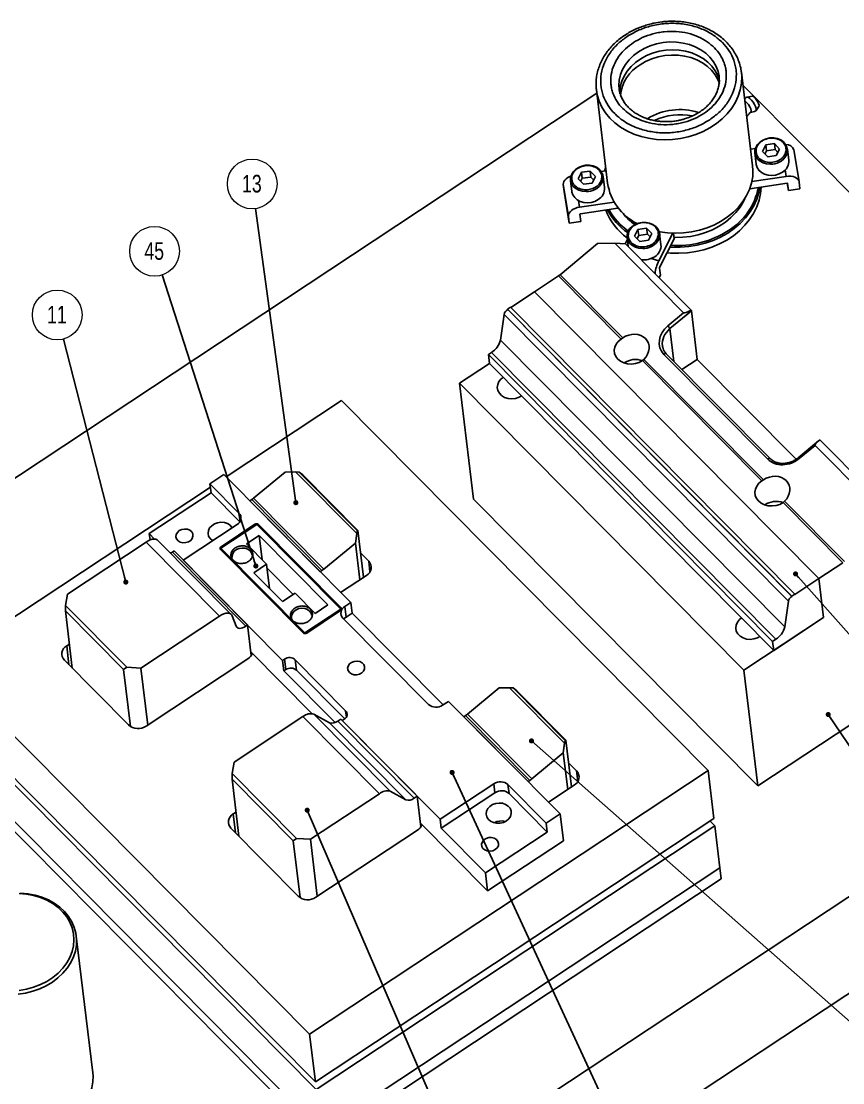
# Model space of a CAD drawing. Header units: millimetres. Extents: x 5 to 1539, y -495 to 895.
# Drawn here: x 1205.8 to 1368.9, y 148.5 to 359.2 of the extents above; entities that cross this region are included whole.
import ezdxf

# ---------------------------------------------------------------- set-up
doc = ezdxf.new("R2010")
doc.units = ezdxf.units.MM
doc.styles.add('SLDTEXTSTYLE13', font='TXT', dxfattribs={"width": 0.75})
doc.dimstyles.new('SLDDIMSTYLE1', dxfattribs={"dimtxt": 0.18, "dimasz": 1.016, "dimexe": 0, "dimexo": 0.0625, "dimgap": 0, "dimtad": 0, "dimtih": 1, "dimtoh": 1, "dimdec": 0, "dimrnd": 1e-09, "dimzin": 0, "dimdsep": 46, "dimtxsty": 'Standard', "dimblk1": 'DOT', "dimblk2": 'DOT', "dimsah": 1, "dimcen": 0.09, "dimadec": 0, "dimazin": 0, "dimtfac": 1.016, "dimtdec": 0, "dimtofl": 0, "dimtmove": 0, "dimatfit": 3, "dimldrblk": 'DOT', "dimfxl": 1, "dimfrac": 2, "dimtolj": 1, "dimtzin": 0, "dimarcsym": 0})

# ---------------------------------------------------------------- blocks, each defined once
blk = doc.blocks.new('_Dot')
at = {"color": 0, "linetype": 'ByBlock', "lineweight": -2}
blk.add_line((-0.5, 0), (-1, 0), dxfattribs=at)
at = {"color": 0, "linetype": 'ByBlock', "const_width": 0.5}
blk.add_lwpolyline([(-0.25, 0, 1), (0.25, 0, 1)], format="xyb", close=True, dxfattribs=at)
blk = doc.blocks.new('SW_NOTE_50')
at = {"color": 0, "linetype": 'Continuous', "lineweight": 0}
blk.add_circle((-0.67, 4.89), 4.94, dxfattribs=at)
at = {"color": 0, "linetype": 'Continuous', "lineweight": 0, "insert": (-0.74, 6.7), "char_height": 3.5, "attachment_point": 2, "style": 'SLDTEXTSTYLE13'}
blk.add_mtext('13', dxfattribs=at)
blk = doc.blocks.new('SW_NOTE_52')
at = {"color": 0, "linetype": 'Continuous', "lineweight": 0}
blk.add_circle((-1.23, 4.78), 4.94, dxfattribs=at)
at = {"color": 0, "linetype": 'Continuous', "lineweight": 0, "insert": (-1.3, 6.59), "char_height": 3.5, "attachment_point": 2, "style": 'SLDTEXTSTYLE13'}
blk.add_mtext('11', dxfattribs=at)
blk = doc.blocks.new('SW_NOTE_61')
at = {"color": 0, "linetype": 'Continuous', "lineweight": 0}
blk.add_circle((-1.51, 4.7), 4.94, dxfattribs=at)
at = {"color": 0, "linetype": 'Continuous', "lineweight": 0, "insert": (-1.58, 6.51), "char_height": 3.5, "attachment_point": 2, "style": 'SLDTEXTSTYLE13'}
blk.add_mtext('45', dxfattribs=at)

msp = doc.modelspace()

# ---------------------------------------------------------------- linework, layer by layer
at = {"color": 7, "linetype": 'Continuous', "lineweight": 25}
for p, q in [((1344.369, 348.185), (1344.354, 348.299)), ((1348.798, 349.02), (1348.781, 349.153)), ((1351.032, 330.489), (1348.798, 349.02)), ((1320.006, 345.549), (1322.24, 327.018)), ((1324.507, 345.791), (1324.52, 345.687)), ((1386.298, 308.958), (1349.104, 346.477)), ((1320.09, 344.856), (1162.339, 240.627)), ((1350.911, 344.313), (1349.926, 344.108)), ((1351.704, 341.418), (1352.278, 342.243)), ((1350.638, 333.753), (1351.553, 333.889)), ((1351.473, 333.007), (1351.741, 330.783)), ((1353.63, 334.605), (1352.969, 333.29)), ((1352.969, 333.29), (1354.02, 332.23)), ((1353.46, 332.795), (1353.773, 333.419)), ((1355.343, 334.859), (1353.63, 334.605)), ((1353.773, 333.419), (1353.63, 334.605)), ((1353.773, 333.419), (1355.486, 333.673)), ((1356.395, 333.799), (1355.343, 334.859)), ((1355.486, 333.673), (1355.343, 334.859)), ((1355.486, 333.673), (1356.047, 333.108)), ((1355.733, 332.484), (1356.395, 333.799)), ((1358.194, 331.561), (1357.926, 333.785)), ((1360.249, 327.321), (1359.217, 333.615)), ((1354.02, 332.23), (1355.733, 332.484)), ((1317.039, 329.173), (1316.377, 327.858)), ((1318.752, 329.427), (1317.039, 329.173)), ((1317.182, 327.987), (1317.039, 329.173)), ((1319.803, 328.367), (1318.752, 329.427)), ((1318.752, 329.427), (1318.895, 328.241)), ((1320.948, 329.346), (1321.942, 329.494)), ((1321.825, 329.476), (1321.911, 329.748)), ((1314.465, 320.488), (1313.433, 326.782)), ((1313.433, 326.782), (1313.601, 325.388)), ((1314.882, 327.575), (1315.15, 325.352)), ((1316.377, 327.858), (1317.429, 326.798)), ((1316.868, 327.363), (1317.182, 327.987)), ((1317.182, 327.987), (1318.895, 328.241)), ((1317.429, 326.798), (1319.142, 327.052)), ((1318.895, 328.241), (1319.456, 327.676)), ((1319.142, 327.052), (1319.803, 328.367)), ((1321.603, 326.13), (1321.335, 328.353)), ((1350.463, 325.922), (1357.87, 327.022)), ((1350.881, 327.342), (1357.709, 328.356)), ((1357.906, 327.023), (1358.147, 325.554)), ((1358.147, 325.554), (1357.976, 326.977)), ((1360.254, 327.285), (1360.422, 325.891)), ((1313.601, 325.388), (1314.633, 319.094)), ((1360.422, 325.891), (1358.147, 325.554)), ((1323.52, 323.281), (1316.667, 322.263)), ((1314.465, 320.488), (1314.633, 319.094)), ((1316.908, 319.432), (1316.736, 320.855)), ((1316.828, 320.929), (1324.245, 322.03)), ((1324.245, 322.03), (1324.219, 322.246)), ((1314.633, 319.094), (1316.908, 319.432)), ((1327.596, 318.769), (1327.789, 319.153)), ((1326.11, 316.249), (1326.325, 314.463)), ((1328.267, 317.847), (1327.605, 316.532)), ((1327.605, 316.532), (1328.657, 315.472)), ((1328.096, 316.037), (1328.41, 316.661)), ((1329.98, 318.101), (1328.267, 317.847)), ((1328.267, 317.847), (1328.41, 316.661)), ((1328.41, 316.661), (1330.123, 316.915)), ((1331.031, 317.041), (1329.98, 318.101)), ((1330.123, 316.915), (1329.98, 318.101)), ((1330.123, 316.915), (1330.683, 316.35)), ((1330.37, 315.726), (1331.031, 317.041)), ((1335.152, 317.092), (1332.407, 311.638)), ((1332.831, 314.803), (1332.563, 317.027)), ((1335.433, 315.997), (1335.302, 317.087)), ((1320.256, 315.039), (1312.797, 308.856)), ((1320.256, 315.039), (1323.649, 315.117)), ((1323.649, 315.117), (1337.334, 301.312)), ((1323.649, 315.117), (1325.814, 314.978)), ((1325.692, 314.986), (1326.152, 315.9)), ((1338.84, 301.839), (1325.814, 314.978)), ((1328.657, 315.472), (1330.37, 315.726)), ((1332.568, 310.304), (1335.433, 315.997)), ((1332.709, 308.746), (1332.537, 310.169)), ((1312.483, 308.623), (1307.734, 305.485)), ((1312.483, 308.623), (1324.908, 296.09)), ((1312.797, 308.856), (1325.235, 296.309)), ((1332.467, 308.267), (1332.709, 308.746)), ((1307.734, 305.485), (1303.016, 302.368)), ((1307.734, 305.485), (1364.178, 248.548)), ((1302.384, 302.014), (1302.977, 302.406)), ((1302.384, 302.014), (1302.391, 301.955)), ((1358.827, 245.077), (1302.384, 302.014)), ((1302.391, 301.955), (1358.834, 245.017)), ((1302.977, 302.406), (1359.421, 245.469)), ((1337.334, 301.312), (1334.186, 298.703)), ((1334.603, 298.158), (1338.877, 301.7)), ((1340.042, 292.031), (1338.877, 301.7)), ((1301.673, 300.973), (1300.974, 295.884)), ((1301.673, 300.973), (1358.117, 244.036)), ((1357.417, 238.947), (1300.974, 295.884)), ((1325.235, 296.309), (1324.908, 296.09)), ((1299.18, 293.431), (1298.555, 293.018)), ((1298.555, 293.018), (1354.998, 236.08)), ((1298.555, 293.018), (1298.769, 291.239)), ((1299.18, 293.431), (1355.623, 236.493)), ((1333.421, 293.049), (1354.056, 272.234)), ((1354.525, 272.347), (1333.89, 293.163)), ((1298.769, 291.239), (1292.833, 287.316)), ((1298.769, 291.239), (1355.213, 234.301)), ((1329.156, 291.804), (1329.456, 292.052)), ((1329.156, 291.804), (1352.834, 267.919)), ((1329.456, 292.052), (1353.162, 268.138)), ((1337.003, 290.023), (1340.042, 292.031)), ((1340.042, 292.031), (1359.672, 272.229)), ((1292.833, 287.316), (1349.276, 230.379)), ((1292.833, 287.316), (1295.603, 264.337)), ((1246.466, 268.759), (1269.383, 283.9)), ((1269.383, 283.9), (1342.213, 210.433)), ((1377.402, 262.939), (1364.376, 276.079)), ((1364.136, 275.886), (1360.078, 272.523)), ((1360.283, 272.377), (1363.431, 274.986)), ((1363.431, 274.986), (1377.116, 261.181)), ((1251.956, 264.502), (1258.211, 269.687)), ((1258.211, 269.687), (1260.289, 269.734)), ((1260.289, 269.734), (1272.425, 257.492)), ((1260.289, 269.734), (1260.986, 269.69)), ((1260.986, 269.69), (1272.517, 258.057)), ((1261.747, 269.132), (1260.986, 269.69)), ((1243.279, 267.349), (1246.049, 269.179)), ((1246.049, 269.179), (1271.236, 243.772)), ((1272.671, 258.112), (1261.747, 269.132)), ((1353.162, 268.138), (1352.834, 267.919)), ((1190.229, 231.602), (1243.356, 266.704)), ((1231.224, 257.464), (1243.493, 265.57)), ((1243.279, 267.349), (1249.044, 261.533)), ((1243.493, 265.57), (1243.279, 267.349)), ((1243.493, 265.57), (1249.216, 259.797)), ((1251.208, 263.975), (1251.564, 264.21)), ((1265.167, 249.894), (1251.208, 263.975)), ((1265.523, 250.129), (1251.564, 264.21)), ((1265.915, 250.421), (1251.956, 264.502)), ((1352.046, 207.4), (1295.603, 264.337)), ((1357.082, 263.634), (1357.382, 263.881)), ((1357.082, 263.634), (1368.927, 251.686)), ((1357.382, 263.881), (1369.24, 251.919)), ((1248.675, 259.262), (1237.989, 252.202)), ((1252.567, 259.301), (1245.443, 254.594)), ((1252.217, 259.323), (1245.489, 254.878)), ((1252.567, 259.301), (1269.257, 242.464)), ((1269.304, 242.748), (1252.917, 259.278)), ((1231.224, 257.464), (1231.375, 256.212)), ((1232.285, 256.394), (1231.224, 257.464)), ((1250.522, 255.417), (1253.055, 257.09)), ((1253.055, 257.09), (1266.711, 243.315)), ((1253.055, 257.09), (1253.636, 252.276)), ((1272.425, 257.492), (1272.17, 255.605)), ((1272.517, 258.057), (1272.425, 257.492)), ((1272.517, 258.057), (1272.671, 258.112)), ((1273.792, 248.817), (1272.671, 258.112)), ((1214.981, 245.482), (1230.601, 255.802)), ((1230.601, 255.802), (1245.167, 241.108)), ((1247.512, 241.442), (1232.946, 256.135)), ((1254.513, 251.391), (1250.522, 255.417)), ((1265.915, 250.421), (1272.17, 255.605)), ((1272.17, 255.605), (1273.047, 248.325)), ((1235.821, 253.809), (1236.169, 254.039)), ((1250.387, 239.115), (1235.821, 253.809)), ((1250.735, 239.345), (1236.169, 254.039)), ((1245.397, 254.31), (1261.784, 237.78)), ((1245.443, 254.594), (1262.133, 237.757)), ((1245.489, 254.217), (1245.443, 254.594)), ((1274.794, 252.013), (1273.214, 253.606)), ((1257.714, 232.304), (1237.989, 252.202)), ((1251.98, 249.718), (1254.513, 251.391)), ((1254.513, 251.391), (1255.093, 246.577)), ((1368.927, 251.686), (1364.178, 248.548)), ((1257.655, 243.993), (1251.98, 249.718)), ((1254.601, 250.661), (1259.803, 245.413)), ((1265.167, 249.894), (1265.523, 250.129)), ((1269.225, 245.8), (1274.333, 249.175)), ((1364.178, 248.548), (1359.428, 245.41)), ((1364.178, 248.548), (1365.107, 240.839)), ((1214.611, 243.211), (1214.981, 245.482)), ((1260.188, 245.667), (1257.655, 243.993)), ((1264.178, 241.641), (1260.188, 245.667)), ((1359.421, 245.469), (1358.827, 245.077)), ((1358.827, 245.077), (1358.834, 245.017)), ((1359.421, 245.469), (1359.428, 245.41)), ((1214.581, 242.13), (1214.611, 243.211)), ((1226.75, 230.967), (1214.611, 243.211)), ((1269.257, 242.464), (1262.133, 237.757)), ((1266.711, 243.315), (1264.178, 241.641)), ((1269.257, 242.464), (1269.283, 242.25)), ((1270.049, 242.987), (1271.236, 243.772)), ((1270.299, 240.912), (1270.049, 242.987)), ((1271.486, 241.696), (1271.236, 243.772)), ((1358.117, 244.036), (1357.417, 238.947)), ((1214.581, 242.13), (1226.113, 230.498)), ((1215.952, 230.761), (1214.581, 242.13)), ((1245.167, 241.108), (1229.547, 230.788)), ((1236.233, 96.936), (1453.907, 240.758)), ((1247.693, 241.156), (1248.492, 239.08)), ((1262.483, 237.735), (1269.211, 242.18)), ((1286.673, 223.575), (1269.68, 240.717)), ((1270.299, 240.912), (1271.486, 241.696)), ((1271.486, 241.696), (1289.565, 223.459)), ((1365.107, 240.839), (1349.276, 230.379)), ((1365.107, 240.839), (1355.213, 234.301)), ((1250.387, 239.115), (1250.735, 239.345)), ((1250.735, 239.345), (1251.467, 233.269)), ((1262.133, 237.757), (1262.147, 237.642)), ((1354.998, 236.08), (1355.623, 236.493)), ((1355.213, 234.301), (1354.998, 236.08)), ((1215.374, 235.55), (1214.833, 235.193)), ((1263.535, 221.745), (1251.378, 234.008)), ((1214.372, 232.355), (1227.117, 219.498)), ((1230.613, 219.275), (1250.798, 232.611)), ((1257.714, 232.304), (1258.11, 232.566)), ((1257.964, 230.229), (1257.714, 232.304)), ((1258.36, 230.49), (1258.11, 232.566)), ((1260.208, 232.432), (1270.222, 222.33)), ((1260.458, 230.357), (1260.208, 232.432)), ((1263.059, 158.134), (1190.229, 231.602)), ((1226.75, 230.967), (1226.113, 230.498)), ((1226.113, 230.498), (1227.473, 219.21)), ((1229.547, 230.788), (1226.75, 230.967)), ((1230.911, 219.472), (1229.547, 230.788)), ((1257.964, 230.229), (1258.36, 230.49)), ((1268.116, 219.988), (1257.964, 230.229)), ((1260.458, 230.357), (1270.037, 220.693)), ((1349.276, 230.379), (1352.046, 207.4)), ((1300.695, 226.831), (1294.44, 221.646)), ((1300.695, 226.831), (1302.773, 226.878)), ((1302.773, 226.878), (1313.696, 215.86)), ((1302.773, 226.878), (1303.47, 226.834)), ((1303.47, 226.834), (1313.787, 216.426)), ((1304.231, 226.276), (1303.47, 226.834)), ((1313.942, 216.48), (1304.231, 226.276)), ((1380.542, 226.227), (1352.046, 207.4)), ((1290.657, 224.181), (1289.47, 223.396)), ((1290.657, 224.181), (1312.81, 201.834)), ((1264.203, 148.646), (1191.373, 222.114)), ((1238.377, 79.146), (1456.052, 222.968)), ((1279.085, 206.325), (1263.912, 221.63)), ((1267.019, 219.921), (1263.912, 221.63)), ((1294.048, 221.354), (1293.692, 221.119)), ((1294.048, 221.354), (1306.793, 208.498)), ((1294.44, 221.646), (1307.185, 208.789)), ((1264.381, 147.164), (1191.551, 220.631)), ((1261.749, 221.161), (1248.058, 212.115)), ((1261.749, 221.161), (1276.922, 205.855)), ((1267.019, 219.921), (1282.192, 204.615)), ((1269.246, 220.672), (1268.642, 220.273)), ((1268.642, 220.273), (1283.814, 204.967)), ((1269.246, 220.672), (1284.418, 205.366)), ((1269.945, 220.628), (1269.549, 220.366)), ((1288.97, 200.775), (1269.549, 220.366)), ((1306.437, 208.263), (1293.692, 221.119)), ((1313.696, 215.86), (1313.44, 213.974)), ((1313.787, 216.426), (1313.696, 215.86)), ((1313.787, 216.426), (1313.942, 216.48)), ((1315.062, 207.186), (1313.942, 216.48)), ((1313.44, 213.974), (1307.185, 208.789)), ((1313.44, 213.974), (1314.318, 206.694)), ((1265.382, 138.861), (1192.552, 212.329)), ((1247.688, 209.845), (1248.058, 212.115)), ((1316.065, 210.381), (1314.485, 211.975)), ((1265.65, 136.638), (1192.82, 210.105)), ((1247.658, 208.763), (1247.688, 209.845)), ((1247.658, 208.763), (1259.796, 196.519)), ((1249.029, 197.395), (1247.658, 208.763)), ((1260.434, 196.988), (1247.688, 209.845)), ((1342.213, 210.433), (1263.059, 158.134)), ((1342.213, 210.433), (1343.357, 200.945)), ((1288.97, 200.775), (1299.656, 207.835)), ((1299.871, 206.056), (1299.656, 207.835)), ((1302.453, 207.657), (1310.04, 200.004)), ((1302.668, 205.878), (1302.453, 207.657)), ((1306.793, 208.498), (1306.437, 208.263)), ((1310.496, 204.169), (1315.603, 207.543)), ((1263.231, 196.809), (1276.922, 205.855)), ((1282.192, 204.615), (1279.085, 206.325)), ((1284.418, 205.366), (1283.814, 204.967)), ((1284.418, 205.366), (1285.151, 199.29)), ((1289.185, 198.996), (1299.871, 206.056)), ((1302.668, 205.878), (1310.254, 198.225)), ((1248.451, 202.184), (1247.91, 201.827)), ((1343.357, 200.945), (1264.203, 148.646)), ((1289.185, 198.996), (1288.97, 200.775)), ((1312.81, 201.834), (1310.04, 200.004)), ((1312.81, 201.834), (1313.453, 196.497)), ((1342.577, 200.43), (1343.536, 199.462)), ((1247.449, 198.989), (1260.801, 185.52)), ((1264.297, 185.296), (1284.481, 198.633)), ((1343.536, 199.462), (1264.381, 147.164)), ((1298.414, 186.56), (1285.062, 200.029)), ((1297.985, 190.118), (1289.185, 198.996)), ((1310.254, 198.225), (1297.985, 190.118)), ((1310.254, 198.225), (1310.04, 200.004)), ((1343.536, 199.462), (1344.537, 191.16)), ((1260.434, 196.988), (1259.796, 196.519)), ((1259.796, 196.519), (1261.157, 185.232)), ((1263.231, 196.809), (1260.434, 196.988)), ((1264.595, 185.493), (1263.231, 196.809)), ((1313.453, 196.497), (1298.414, 186.56)), ((1344.537, 191.16), (1265.382, 138.861)), ((1297.985, 190.118), (1298.414, 186.56)), ((1344.537, 191.16), (1344.805, 188.936)), ((1344.805, 188.936), (1265.65, 136.638)), ((1220.011, 150.441), (1216.74, 177.571)), ((1263.059, 158.134), (1264.203, 148.646))]:
    msp.add_line(p, q, dxfattribs=at)
at = {"color": 8, "linetype": 'Continuous', "lineweight": 25}
for p, q in [((1357.497, 329.646), (1357.709, 328.356)), ((1357.975, 326.98), (1357.976, 326.977)), ((1316.667, 322.263), (1316.456, 323.554)), ((1332.407, 311.638), (1330.906, 312.076)), ((1335.388, 291.652), (1334.603, 298.158)), ((1249.248, 259.847), (1249.044, 261.533)), ((1252.217, 259.323), (1252.246, 259.088)), ((1252.917, 259.278), (1252.962, 258.902)), ((1245.489, 254.878), (1245.517, 254.643)), ((1274.794, 252.013), (1275.048, 249.906)), ((1269.304, 242.748), (1269.354, 242.327)), ((1214.833, 235.193), (1215.287, 231.432)), ((1251.44, 233.945), (1251.513, 233.342)), ((1270.374, 221.066), (1270.222, 222.33)), ((1316.065, 210.381), (1316.319, 208.274)), ((1247.91, 201.827), (1248.364, 198.066)), ((1285.124, 199.966), (1285.197, 199.363))]:
    msp.add_line(p, q, dxfattribs=at)
at = {"color": 8, "linetype": 'Continuous', "lineweight": 25, "flags": 128}
for points in [[(1344.354, 348.299), (1344.176, 349.156), (1343.799, 350.17), (1343.255, 351.128), (1342.554, 352.012), (1341.708, 352.806), (1340.733, 353.497), (1339.645, 354.071), (1338.464, 354.519), (1337.211, 354.832), (1335.909, 355.006), (1334.58, 355.037), (1333.249, 354.923), (1331.94, 354.669), (1330.674, 354.277), (1329.476, 353.755), (1328.367, 353.112)], [(1328.367, 353.112), (1327.366, 352.36), (1326.491, 351.513), (1325.758, 350.584), (1325.179, 349.591), (1324.766, 348.552), (1324.526, 347.485), (1324.462, 346.409), (1324.507, 345.791)], [(1319.999, 345.609), (1320.188, 344.527), (1320.568, 343.295), (1321.116, 342.113), (1321.825, 340.992), (1322.687, 339.949), (1323.691, 338.994), (1324.825, 338.14), (1326.075, 337.397), (1327.427, 336.774), (1328.863, 336.279), (1330.366, 335.917), (1331.918, 335.693), (1333.501, 335.61), (1335.094, 335.668), (1336.679, 335.868), (1338.237, 336.206), (1339.747, 336.679), (1341.193, 337.28), (1342.557, 338.003), (1343.821, 338.839), (1344.972, 339.777), (1345.993, 340.806), (1346.875, 341.914), (1347.604, 343.087), (1348.174, 344.31), (1348.576, 345.571), (1348.807, 346.851), (1348.862, 348.138), (1348.798, 349.02)], [(1333.89, 293.163), (1333.877, 293.175), (1333.824, 293.2), (1333.757, 293.206), (1333.68, 293.193), (1333.595, 293.162), (1333.507, 293.113), (1333.421, 293.049)], [(1354.524, 272.349), (1354.512, 272.359), (1354.459, 272.384), (1354.393, 272.39), (1354.315, 272.378), (1354.23, 272.346), (1354.142, 272.297), (1354.056, 272.234)], [(1360.078, 272.523), (1360.082, 272.525), (1360.102, 272.523), (1360.134, 272.507), (1360.176, 272.476), (1360.226, 272.432), (1360.283, 272.377)]]:
    msp.add_lwpolyline(points, dxfattribs=at)
at = {"color": 7, "linetype": 'Continuous', "lineweight": 25, "flags": 128}
for points in [[(1324.653, 344.774), (1324.65, 345.116), (1324.758, 346.191), (1325.042, 347.253), (1325.497, 348.283), (1326.115, 349.261), (1326.885, 350.171), (1327.793, 350.996), (1328.823, 351.722), (1329.957, 352.335), (1331.174, 352.825), (1332.452, 353.183), (1333.769, 353.403), (1335.102, 353.48), (1336.426, 353.414), (1337.718, 353.205), (1338.955, 352.857), (1340.114, 352.377), (1341.176, 351.773), (1342.121, 351.055), (1342.932, 350.237), (1343.595, 349.333), (1344.097, 348.359), (1344.431, 347.333), (1344.458, 347.213)], [(1344.422, 346.786), (1344.111, 347.581), (1343.567, 348.539), (1342.866, 349.423), (1342.02, 350.217), (1341.045, 350.908), (1339.957, 351.482), (1338.776, 351.93), (1337.523, 352.243), (1336.221, 352.417), (1334.893, 352.447), (1333.562, 352.334), (1332.252, 352.079), (1330.987, 351.688), (1329.789, 351.166), (1328.679, 350.523)], [(1351.657, 341.372), (1351.746, 341.527), (1351.735, 341.816), (1351.618, 342.204), (1351.408, 342.648), (1351.129, 343.102), (1350.809, 343.514), (1350.485, 343.842), (1350.19, 344.049), (1349.957, 344.112), (1349.866, 344.083)], [(1350.911, 344.313), (1350.953, 344.316), (1351.18, 344.228), (1351.464, 343.992), (1351.761, 343.643), (1352.026, 343.234), (1352.22, 342.827), (1352.312, 342.485), (1352.288, 342.26), (1352.278, 342.243)], [(1349.492, 343.259), (1349.588, 343.207), (1349.878, 342.964)], [(1349.878, 342.964), (1350.183, 342.606), (1350.455, 342.187), (1350.653, 341.771), (1350.747, 341.42), (1350.723, 341.19), (1350.687, 341.144)], [(1356.672, 331.407), (1357.212, 331.852), (1357.617, 332.381), (1357.864, 332.965), (1357.941, 333.571), (1357.843, 334.169), (1357.576, 334.725), (1357.153, 335.209), (1356.598, 335.595), (1355.941, 335.863), (1355.217, 335.998), (1354.465, 335.993), (1353.726, 335.847), (1353.039, 335.57), (1352.442, 335.175), (1351.966, 334.685), (1351.638, 334.125), (1351.475, 333.525), (1351.485, 332.919), (1351.669, 332.339), (1352.017, 331.815), (1352.509, 331.377), (1353.119, 331.047), (1353.814, 330.845), (1354.557, 330.779), (1355.014, 330.809)], [(1351.741, 330.783), (1351.754, 330.695), (1351.938, 330.115), (1352.285, 329.591), (1352.777, 329.153), (1353.387, 328.824), (1354.082, 328.621), (1354.825, 328.556), (1355.576, 328.632), (1356.294, 328.844), (1356.94, 329.183)], [(1320.081, 325.975), (1320.621, 326.42), (1321.025, 326.949), (1321.273, 327.533), (1321.35, 328.14), (1321.252, 328.737), (1320.984, 329.293), (1320.562, 329.777), (1320.007, 330.163), (1319.35, 330.431), (1318.626, 330.566), (1317.874, 330.561), (1317.135, 330.416), (1316.448, 330.138), (1315.85, 329.743), (1315.375, 329.253), (1315.047, 328.693), (1314.883, 328.094), (1314.894, 327.487), (1315.078, 326.907), (1315.425, 326.383), (1315.917, 325.945), (1316.527, 325.616), (1317.223, 325.413), (1317.966, 325.348), (1318.423, 325.377)], [(1321.626, 329.447), (1321.634, 329.472), (1321.865, 330.135)], [(1351.032, 330.489), (1351.096, 329.606), (1351.041, 328.32), (1350.81, 327.039), (1350.408, 325.779), (1349.839, 324.555), (1349.109, 323.382), (1348.228, 322.274), (1347.206, 321.245), (1346.055, 320.307), (1344.791, 319.471), (1343.427, 318.749), (1341.981, 318.147), (1340.471, 317.675), (1338.913, 317.336), (1337.328, 317.137), (1335.735, 317.078), (1334.152, 317.161), (1332.6, 317.385), (1332.48, 317.409)], [(1314.942, 328.39), (1314.74, 328.314), (1314.345, 328.122), (1314.007, 327.891), (1313.738, 327.632), (1313.548, 327.353), (1313.445, 327.066), (1313.433, 326.782)], [(1357.709, 328.356), (1358.175, 328.397), (1358.63, 328.382), (1359.056, 328.312), (1359.437, 328.188), (1359.759, 328.016), (1360.008, 327.803), (1360.175, 327.556), (1360.254, 327.285)], [(1357.976, 326.977), (1357.973, 326.988), (1357.966, 326.998), (1357.955, 327.007), (1357.942, 327.015), (1357.926, 327.02), (1357.908, 327.023), (1357.889, 327.023), (1357.87, 327.022)], [(1315.15, 325.352), (1315.162, 325.264), (1315.346, 324.683), (1315.693, 324.16), (1316.185, 323.721), (1316.795, 323.392), (1317.491, 323.189), (1318.234, 323.124), (1318.984, 323.2), (1319.702, 323.413), (1320.349, 323.751)], [(1352.701, 326.254), (1352.594, 324.963), (1352.309, 323.622), (1351.851, 322.306), (1351.224, 321.03), (1350.436, 319.807), (1349.496, 318.652), (1348.414, 317.578), (1347.203, 316.597), (1345.876, 315.721), (1344.448, 314.958), (1342.936, 314.318), (1341.356, 313.808), (1339.728, 313.434), (1338.068, 313.199), (1336.396, 313.108), (1334.73, 313.16), (1334.038, 313.224)], [(1352.461, 326.219), (1352.254, 325.142), (1351.839, 323.818), (1351.253, 322.53), (1350.505, 321.293), (1349.602, 320.12), (1348.554, 319.025), (1347.374, 318.019), (1346.074, 317.116), (1344.67, 316.323), (1343.178, 315.652), (1341.614, 315.109), (1339.995, 314.7), (1338.342, 314.431), (1336.671, 314.303), (1335.002, 314.319), (1334.602, 314.345)], [(1349.488, 323.953), (1349.222, 323.397), (1348.54, 322.258), (1347.705, 321.181), (1346.728, 320.182), (1345.623, 319.274), (1344.403, 318.468), (1343.084, 317.774), (1341.684, 317.203), (1340.22, 316.761), (1338.713, 316.454), (1337.18, 316.286), (1335.644, 316.259), (1335.401, 316.268)], [(1316.667, 322.263), (1316.208, 322.167), (1315.772, 322.02), (1315.378, 321.828), (1315.039, 321.597), (1314.77, 321.338), (1314.58, 321.059), (1314.477, 320.772), (1314.465, 320.488)], [(1316.828, 320.929), (1316.809, 320.925), (1316.791, 320.919), (1316.774, 320.911), (1316.76, 320.901), (1316.749, 320.891), (1316.741, 320.879), (1316.737, 320.867), (1316.736, 320.855)], [(1331.309, 314.648), (1331.849, 315.094), (1332.253, 315.623), (1332.501, 316.207), (1332.578, 316.813), (1332.48, 317.411), (1332.212, 317.967), (1331.79, 318.451), (1331.235, 318.837), (1330.578, 319.105), (1329.854, 319.24), (1329.102, 319.235), (1328.363, 319.089), (1327.676, 318.812), (1327.078, 318.417), (1326.603, 317.927), (1326.275, 317.367), (1326.111, 316.767), (1326.122, 316.161), (1326.306, 315.581), (1326.653, 315.057), (1327.145, 314.619), (1327.755, 314.289), (1328.451, 314.087), (1329.194, 314.021), (1329.651, 314.051)], [(1324.908, 296.09), (1324.344, 295.629), (1323.916, 295.084), (1323.644, 294.481), (1323.541, 293.852), (1323.614, 293.228), (1323.858, 292.64), (1324.261, 292.117), (1324.804, 291.686), (1325.457, 291.368), (1326.19, 291.18), (1326.965, 291.131), (1327.744, 291.222), (1328.486, 291.451), (1329.156, 291.804)], [(1301.5, 288.484), (1301.088, 288.157), (1300.663, 287.641), (1300.405, 287.062), (1300.33, 286.457), (1300.443, 285.864), (1300.737, 285.32), (1301.193, 284.86), (1301.784, 284.512), (1302.47, 284.298), (1303.21, 284.232), (1303.958, 284.317), (1304.665, 284.549), (1305.142, 284.81)], [(1352.834, 267.919), (1352.271, 267.458), (1351.842, 266.913), (1351.57, 266.31), (1351.468, 265.681), (1351.541, 265.057), (1351.785, 264.469), (1352.188, 263.946), (1352.73, 263.515), (1353.384, 263.198), (1354.117, 263.009), (1354.892, 262.96), (1355.67, 263.052), (1356.413, 263.28), (1357.082, 263.634)], [(1247.68, 258.605), (1247.64, 258.675), (1247.264, 259.115), (1246.75, 259.451), (1246.135, 259.657), (1245.465, 259.719), (1244.79, 259.631), (1244.16, 259.401), (1243.621, 259.045), (1243.213, 258.589), (1242.968, 258.068), (1242.902, 257.521), (1243.021, 256.987), (1243.316, 256.506), (1243.765, 256.115), (1243.84, 256.068)], [(1237.191, 258.062), (1236.808, 257.719), (1236.578, 257.299), (1236.525, 256.849), (1236.656, 256.417), (1236.955, 256.05), (1237.392, 255.788), (1237.917, 255.659), (1238.475, 255.677), (1239.005, 255.841), (1239.45, 256.132), (1239.761, 256.519), (1239.905, 256.96), (1239.865, 257.407), (1239.647, 257.812), (1239.274, 258.131), (1238.786, 258.329), (1238.237, 258.385), (1237.685, 258.293), (1237.191, 258.062)], [(1232.946, 256.135), (1232.783, 256.261), (1232.515, 256.364), (1232.195, 256.395), (1231.831, 256.351), (1231.436, 256.235), (1231.022, 256.05), (1230.601, 255.802)], [(1235.459, 253.599), (1235.505, 253.623), (1235.821, 253.809)], [(1251.231, 254.045), (1250.803, 254.359), (1250.272, 254.553), (1249.686, 254.608), (1249.096, 254.521), (1248.556, 254.298), (1248.112, 253.96), (1247.805, 253.536), (1247.662, 253.065), (1247.662, 252.76)], [(1251.634, 253.238), (1251.518, 253.638), (1251.231, 254.045)], [(1263.066, 242.106), (1262.638, 242.421), (1262.107, 242.614), (1261.521, 242.67), (1260.931, 242.582), (1260.391, 242.36), (1259.947, 242.021), (1259.64, 241.598), (1259.497, 241.127), (1259.497, 240.821)], [(1245.167, 241.108), (1245.588, 241.357), (1246.002, 241.542), (1246.398, 241.658), (1246.761, 241.701), (1247.082, 241.671), (1247.349, 241.567), (1247.555, 241.394), (1247.693, 241.156)], [(1263.468, 241.3), (1263.353, 241.699), (1263.066, 242.106)], [(1269.868, 240.527), (1270.013, 240.684), (1270.299, 240.912)], [(1348.84, 240.73), (1348.427, 240.403), (1348.002, 239.887), (1347.744, 239.308), (1347.669, 238.703), (1347.783, 238.11), (1348.077, 237.567), (1348.533, 237.106), (1349.123, 236.758), (1349.81, 236.544), (1350.55, 236.478), (1351.297, 236.563), (1352.004, 236.795), (1352.482, 237.056)], [(1248.492, 239.08), (1248.596, 238.901), (1248.75, 238.771), (1248.951, 238.694), (1249.191, 238.671), (1249.464, 238.704), (1249.76, 238.791), (1250.071, 238.929), (1250.387, 239.115)], [(1270.955, 229.916), (1271.361, 229.624), (1271.87, 229.46), (1272.425, 229.441), (1272.968, 229.57), (1273.439, 229.831), (1273.787, 230.198), (1273.975, 230.63), (1273.981, 231.08), (1273.807, 231.5), (1273.469, 231.844), (1273.005, 232.075), (1272.466, 232.167), (1271.909, 232.112), (1271.395, 231.914), (1270.98, 231.596), (1270.709, 231.191), (1270.61, 230.744), (1270.695, 230.303), (1270.955, 229.916)], [(1302.131, 200.457), (1301.539, 200.163), (1300.879, 200.005), (1300.201, 199.994), (1299.553, 200.132), (1298.985, 200.408), (1298.539, 200.801), (1298.247, 201.283), (1298.131, 201.818), (1298.2, 202.365), (1298.449, 202.885), (1298.859, 203.339), (1299.4, 203.693), (1300.031, 203.921), (1300.707, 204.006), (1301.376, 203.942), (1301.989, 203.733), (1302.502, 203.395), (1302.874, 202.954), (1303.08, 202.441), (1303.104, 201.895), (1302.943, 201.356), (1302.611, 200.864), (1302.131, 200.457)], [(1299.934, 194.749), (1299.439, 194.519), (1298.888, 194.427), (1298.338, 194.483), (1297.851, 194.681), (1297.478, 195), (1297.26, 195.405), (1297.22, 195.852), (1297.364, 196.293), (1297.675, 196.68), (1298.119, 196.971), (1298.649, 197.134), (1299.207, 197.153), (1299.733, 197.024), (1300.17, 196.762), (1300.469, 196.395), (1300.6, 195.963), (1300.547, 195.513), (1300.317, 195.093), (1299.934, 194.749)], [(1205.682, 186.124), (1207.138, 185.987), (1208.555, 185.711), (1209.913, 185.3), (1211.192, 184.759), (1212.375, 184.096), (1213.445, 183.321), (1214.387, 182.443), (1215.188, 181.477), (1215.837, 180.435), (1216.324, 179.331), (1216.642, 178.182), (1216.788, 177.003), (1216.759, 175.811), (1216.555, 174.623), (1216.18, 173.455), (1215.638, 172.324), (1214.938, 171.246), (1214.089, 170.235), (1213.103, 169.307), (1211.993, 168.473), (1210.776, 167.746), (1209.469, 167.136), (1208.089, 166.652), (1206.657, 166.3), (1205.192, 166.085)], [(1205.398, 186.026), (1206.854, 185.906), (1208.272, 185.641), (1209.629, 185.236), (1210.905, 184.696), (1212.081, 184.031), (1213.139, 183.249), (1214.063, 182.363), (1214.839, 181.386), (1215.455, 180.333), (1215.902, 179.22), (1216.173, 178.063), (1216.263, 176.882), (1216.173, 175.692), (1215.902, 174.513), (1215.455, 173.362), (1214.839, 172.256), (1214.064, 171.213), (1213.14, 170.248), (1212.082, 169.376), (1210.906, 168.61), (1209.63, 167.961), (1208.272, 167.44), (1206.855, 167.055), (1205.399, 166.811)], [(1220.011, 150.441), (1220.059, 149.873), (1220.03, 148.681), (1219.826, 147.493), (1219.451, 146.325), (1218.909, 145.194), (1218.209, 144.116), (1217.36, 143.105), (1216.373, 142.177), (1215.264, 141.343), (1214.047, 140.616), (1212.739, 140.006), (1211.36, 139.522), (1209.927, 139.169), (1208.462, 138.954), (1206.985, 138.88), (1205.517, 138.946), (1204.077, 139.153), (1202.688, 139.497), (1201.367, 139.974)]]:
    msp.add_lwpolyline(points, dxfattribs=at)
at = {"color": 7, "linetype": 'Continuous', "lineweight": 25}
for centre, radius, start, end in [((1332.763, 343.628), 8.014, 120.63534, 174.38745), ((1350.761, 342.728), 1.625, 123.45351, 144.28144), ((1336.541, 329.542), 12.084, 72.08237, 121.69638), ((1350.761, 342.728), 1.625, 263.01345, 303.45351), ((1336.686, 328.337), 12.257, 78.86669, 114.85417), ((1357.691, 333.05), 1.627, 20.30441, 92.93331), ((1355.697, 331.358), 2.506, 299.74638, 4.65395), ((1332.917, 328.645), 10.8, 188.66588, 243.36), ((1319.106, 325.926), 2.506, 299.74638, 4.65395), ((1339.545, 328.602), 12.851, 301.39562, 349.11091), ((1333.001, 325.87), 11.881, 200.65453, 234.59345), ((1333.096, 327.286), 12.21, 207.06984, 235.67923), ((1333.072, 327.377), 11.935, 207.99047, 235.69506), ((1333.965, 327.781), 10.986, 217.87758, 234.88079), ((1336.065, 333.421), 18.783, 266.05235, 302.80024), ((1330.334, 314.6), 2.506, 299.74638, 4.65395), ((1329.44, 315.743), 3.947, 262.66117, 302.77219), ((1339.227, 308.277), 7.603, 153.76287, 173.97464), ((1332.819, 310.175), 0.282, 152.83039, 181.29816), ((1310.485, 311.64), 3.619, 303.52341, 309.71359), ((1303.234, 300.585), 1.608, 121.61392, 166.02901), ((1332.411, 296.908), 2.524, 29.68331, 45.30786), ((1297.072, 296.855), 4.02, 301.61392, 346.02901), ((1327.773, 287.803), 4.22, 71.06752, 122.68077), ((1249.065, 267.982), 4.524, 303.52341, 309.71359), ((1355.699, 259.632), 4.22, 71.06752, 122.68077), ((1248.001, 260.537), 1.442, 297.86158, 43.66366), ((1252.538, 258.849), 0.573, 48.62209, 124.07528), ((1245.658, 254.559), 0.36, 117.86158, 223.66366), ((1273.49, 250.768), 1.802, 297.86158, 43.66366), ((1263.024, 253.9), 4.524, 303.52341, 309.71359), ((1359.677, 243.648), 1.608, 121.61392, 166.02901), ((1269.043, 242.499), 0.36, 297.86158, 43.66366), ((1270.723, 241.713), 1.442, 117.86158, 223.66366), ((1353.516, 239.917), 4.02, 301.61392, 346.02901), ((1262.162, 238.209), 0.573, 228.62209, 304.07528), ((1215.676, 233.6), 1.802, 117.86158, 223.66366), ((1249.661, 234.436), 2.15, 301.92374, 340.03133), ((1259.072, 231.143), 1.718, 48.62209, 124.07528), ((1259.322, 229.068), 1.718, 48.62209, 124.07528), ((1288.187, 225.293), 2.29, 228.62209, 304.07528), ((1263.259, 219.421), 2.304, 73.53084, 130.95511), ((1269.439, 221.584), 1.081, 297.86158, 43.66366), ((1291.549, 225.126), 4.524, 303.52341, 309.71359), ((1229.009, 221.646), 2.863, 228.62209, 304.07528), ((1267.509, 221.578), 1.728, 253.53084, 310.95511), ((1304.295, 212.269), 4.524, 303.52341, 309.71359), ((1314.761, 209.137), 1.802, 297.86158, 43.66366), ((1300.939, 205.938), 2.29, 48.62209, 124.07528), ((1278.432, 204.115), 2.304, 73.53084, 130.95511), ((1282.682, 206.272), 1.728, 253.53084, 310.95511), ((1301.154, 204.159), 2.29, 48.62209, 124.07528), ((1248.753, 200.233), 1.802, 117.86158, 223.66366), ((1301.176, 197.405), 3.044, 75.25448, 118.49381), ((1301.176, 197.405), 3.044, 75.24971, 118.49858), ((1283.345, 200.457), 2.15, 301.92374, 340.03133), ((1262.693, 187.668), 2.863, 228.62209, 304.07528)]:
    msp.add_arc(centre, radius, start, end, dxfattribs=at)
at = {"color": 8, "linetype": 'Continuous', "lineweight": 25}
for centre in [(1354.56, 334.666), (1317.969, 329.235), (1329.197, 317.908)]:
    msp.add_arc(centre, 3.884, 276.71526, 302.939, dxfattribs=at)
at = {"color": 7, "linetype": 'Continuous', "lineweight": 25}
for centre, major_axis, ratio, start_param, end_param in [((1339.313, 302.62), (1.989, 1.296), 0.177948, 3.1783356, 4.3584003), ((1338.573, 302.006), (-0.275, 0.421), 0.3188538, 3.716466, 4.1071977), ((1327.035, 293.923), (3.168, 1.639), 0.8343197, 5.0826974, 7.9952617), ((1336.917, 295.947), (4.074, 2.107), 0.8343197, 1.8265906, 3.3973869), ((1337.031, 295.709), (3.547, 2.054), 0.8330473, 2.7985895, 2.8996516), ((1365.411, 276.294), (1.989, 1.296), 0.177948, 1.998271, 3.1783356), ((1357.552, 275.132), (4.074, 2.107), 0.8343197, 3.3973869, 4.9681833), ((1354.961, 265.752), (3.168, 1.639), 0.8343197, 5.0826974, 7.9952617)]:
    msp.add_ellipse(centre, major_axis=major_axis, ratio=ratio, start_param=start_param, end_param=end_param, dxfattribs=at)
at = {"color": 8, "linetype": 'Continuous', "lineweight": 25}
msp.add_ellipse((1337.031, 295.709), major_axis=(3.547, 2.054), ratio=0.8330473, start_param=1.7855424, end_param=2.7985895, dxfattribs=at)
at = {"color": 7, "linetype": 'Continuous', "lineweight": 25}
for points, knots in [([(1332.987, 359.027), (1332.476, 358.953), (1331.758, 358.849), (1330.715, 358.608), (1329.834, 358.363), (1328.809, 358.009), (1327.766, 357.571), (1326.718, 357.042), (1325.691, 356.425), (1324.706, 355.722), (1323.778, 354.937), (1322.923, 354.076), (1322.153, 353.143), (1321.481, 352.147), (1320.916, 351.092), (1320.468, 349.988), (1320.145, 348.841), (1319.962, 347.662), (1319.908, 346.578), (1319.984, 345.897), (1320.015, 345.613)], [0, 0, 0, 0, 0.0685695, 0.0965032, 0.1428038, 0.1908392, 0.2423138, 0.2959704, 0.3513114, 0.4079504, 0.4656277, 0.524168, 0.583459, 0.6434381, 0.7040848, 0.7654176, 0.8274935, 0.8904073, 0.9542916, 1, 1, 1, 1]), ([(1345.017, 354.938), (1344.482, 355.419), (1343.382, 356.411), (1341.627, 357.357), (1340.06, 357.966), (1338.362, 358.453), (1336.106, 358.792), (1333.787, 358.745), (1331.967, 358.483), (1330.236, 358.084), (1328.212, 357.379), (1326.815, 356.547), (1326.137, 356.143)], [0, 0, 0, 0, 0.11647756, 0.23993208, 0.30431435, 0.36868419, 0.5, 0.63131581, 0.69569808, 0.76006792, 0.88352244, 1, 1, 1, 1]), ([(1348.772, 349.157), (1348.767, 349.211), (1348.729, 349.677), (1348.506, 350.547), (1348.086, 351.757), (1347.502, 352.89), (1346.8, 353.932), (1346.002, 354.871), (1345.093, 355.733), (1344.084, 356.512), (1342.987, 357.2), (1341.813, 357.789), (1340.58, 358.276), (1339.308, 358.655), (1338.03, 358.925), (1336.813, 359.086), (1335.742, 359.153), (1334.764, 359.159), (1333.871, 359.121), (1333.266, 359.057), (1332.987, 359.027)], [0, 0, 0, 0, 0.0085731, 0.0751882, 0.1433018, 0.2130883, 0.2760028, 0.3389799, 0.401973, 0.4649241, 0.527755, 0.5903573, 0.6525644, 0.714077, 0.7742479, 0.8312919, 0.8805232, 0.9186312, 0.9624949, 1, 1, 1, 1]), ([(1326.137, 356.143), (1325.512, 355.685), (1324.224, 354.744), (1322.957, 353.275), (1322.119, 351.976), (1321.426, 350.577), (1320.886, 348.736), (1320.821, 346.863), (1321.051, 345.406), (1321.451, 344.026), (1322.239, 342.441), (1323.585, 340.778), (1325.297, 339.356), (1327.032, 338.396), (1328.602, 337.789), (1330.299, 337.302), (1332.556, 336.963), (1334.875, 337.011), (1336.695, 337.273), (1338.426, 337.671), (1340.449, 338.377), (1341.846, 339.209), (1342.524, 339.613)], [0, 0, 0, 0, 0.0582388, 0.119966, 0.1521572, 0.1843421, 0.25, 0.3156579, 0.347849, 0.380034, 0.4417612, 0.5, 0.5582388, 0.619966, 0.6521572, 0.6843421, 0.75, 0.8156579, 0.847849, 0.880034, 0.9417612, 1, 1, 1, 1]), ([(1343.436, 353.894), (1342.98, 354.304), (1342.042, 355.148), (1340.235, 356.126), (1338.144, 356.833), (1335.843, 357.177), (1333.867, 357.137), (1332.316, 356.914), (1330.842, 356.574), (1329.117, 355.973), (1327.927, 355.264), (1327.349, 354.92)], [0, 0, 0, 0, 0.1164968, 0.2399717, 0.3685799, 0.4999174, 0.6312549, 0.6956343, 0.7600283, 0.8835032, 1, 1, 1, 1]), ([(1327.349, 354.92), (1326.817, 354.53), (1325.719, 353.727), (1324.411, 352.214), (1323.423, 350.486), (1322.875, 348.609), (1322.82, 347.013), (1323.015, 345.772), (1323.356, 344.596), (1324.028, 343.245), (1325.175, 341.828), (1326.633, 340.617), (1328.422, 339.626), (1330.519, 338.923), (1332.818, 338.578), (1334.794, 338.618), (1336.345, 338.841), (1337.82, 339.181), (1339.544, 339.782), (1340.734, 340.491), (1341.312, 340.835)], [0, 0, 0, 0, 0.0582484, 0.1199858, 0.18429, 0.2499587, 0.3156275, 0.3478172, 0.3800142, 0.4417516, 0.5, 0.5582484, 0.6199858, 0.68429, 0.7499587, 0.8156275, 0.8478172, 0.8800142, 0.9417516, 1, 1, 1, 1]), ([(1342.524, 339.613), (1343.149, 340.07), (1344.437, 341.012), (1345.704, 342.48), (1346.543, 343.779), (1347.236, 345.178), (1347.776, 347.02), (1347.84, 348.892), (1347.611, 350.349), (1347.208, 351.727), (1346.44, 353.326), (1345.482, 354.411), (1345.017, 354.938)], [0, 0, 0, 0, 0.11647756, 0.23993208, 0.30431435, 0.36868419, 0.5, 0.63131581, 0.69569808, 0.76006792, 0.88352244, 1, 1, 1, 1]), ([(1341.312, 340.835), (1341.845, 341.225), (1342.942, 342.028), (1344.251, 343.541), (1345.238, 345.269), (1345.787, 347.147), (1345.842, 348.742), (1345.647, 349.984), (1345.303, 351.158), (1344.649, 352.52), (1343.832, 353.445), (1343.436, 353.894)], [0, 0, 0, 0, 0.1164968, 0.2399717, 0.3685799, 0.4999174, 0.6312549, 0.6956343, 0.7600283, 0.8835032, 1, 1, 1, 1]), ([(1344.342, 348.287), (1344.372, 348.049), (1344.443, 347.485), (1344.371, 346.607), (1344.164, 345.678), (1343.829, 344.798), (1343.37, 343.951), (1342.796, 343.149), (1342.114, 342.399), (1341.337, 341.714), (1340.479, 341.103), (1339.566, 340.578), (1338.635, 340.15), (1337.786, 339.843), (1337.008, 339.62), (1336.231, 339.441), (1335.671, 339.362), (1335.363, 339.318)], [0, 0, 0, 0, 0.060894, 0.144679, 0.220434, 0.2950693, 0.3686852, 0.4414457, 0.5134754, 0.5847968, 0.6552559, 0.7243422, 0.79057, 0.851491, 0.8948414, 0.9421275, 1, 1, 1, 1]), ([(1335.363, 339.318), (1334.943, 339.279), (1334.352, 339.224), (1333.477, 339.225), (1332.731, 339.264), (1331.857, 339.372), (1330.962, 339.551), (1330.059, 339.809), (1329.173, 340.147), (1328.324, 340.566), (1327.527, 341.061), (1326.796, 341.631), (1326.144, 342.27), (1325.581, 342.976), (1325.114, 343.745), (1324.768, 344.577), (1324.571, 345.234), (1324.54, 345.617), (1324.533, 345.697)], [0, 0, 0, 0, 0.079574, 0.1121585, 0.1660988, 0.2220199, 0.2818943, 0.3442537, 0.4085455, 0.4743786, 0.5415523, 0.6100185, 0.6798693, 0.7513312, 0.8247557, 0.9005898, 0.9793023, 1, 1, 1, 1]), ([(1349.864, 340.177), (1349.877, 340.204), (1349.985, 340.423), (1350.257, 340.769), (1350.566, 341.024), (1350.698, 341.133)], [0, 0, 0, 0, 0.0749798, 0.603688, 1, 1, 1, 1]), ([(1354.292, 335.92), (1353.924, 335.832), (1353.358, 335.698), (1352.716, 335.3), (1352.291, 334.923), (1351.97, 334.485), (1351.691, 333.877), (1351.705, 333.409), (1351.715, 333.104)], [0, 0, 0, 0, 0.2394568, 0.3683607, 0.5, 0.6316393, 0.7605432, 1, 1, 1, 1]), ([(1355.071, 331.169), (1355.439, 331.257), (1356.005, 331.391), (1356.648, 331.789), (1357.072, 332.166), (1357.395, 332.604), (1357.663, 333.21), (1357.72, 333.996), (1357.414, 334.727), (1356.965, 335.227), (1356.517, 335.55), (1355.992, 335.786), (1355.253, 335.98), (1354.671, 335.943), (1354.292, 335.92)], [0, 0, 0, 0, 0.1197284, 0.1841803, 0.25, 0.3158197, 0.3802716, 0.5, 0.6197284, 0.6841803, 0.75, 0.8158197, 0.8802716, 1, 1, 1, 1]), ([(1351.715, 333.104), (1351.803, 332.811), (1351.94, 332.361), (1352.4, 331.863), (1352.846, 331.539), (1353.371, 331.303), (1354.111, 331.109), (1354.693, 331.146), (1355.071, 331.169)], [0, 0, 0, 0, 0.2394568, 0.3683607, 0.5, 0.6316393, 0.7605432, 1, 1, 1, 1]), ([(1317.701, 330.488), (1317.333, 330.401), (1316.767, 330.267), (1316.124, 329.868), (1315.7, 329.491), (1315.377, 329.053), (1315.109, 328.447), (1315.052, 327.662), (1315.358, 326.93), (1315.807, 326.43), (1316.255, 326.107), (1316.78, 325.871), (1317.519, 325.678), (1318.101, 325.714), (1318.48, 325.738)], [0, 0, 0, 0, 0.1197284, 0.1841803, 0.25, 0.3158197, 0.3802716, 0.5, 0.6197284, 0.6841803, 0.75, 0.8158197, 0.8802716, 1, 1, 1, 1]), ([(1321.057, 328.553), (1320.969, 328.846), (1320.832, 329.297), (1320.372, 329.795), (1319.926, 330.118), (1319.401, 330.354), (1318.661, 330.548), (1318.079, 330.511), (1317.701, 330.488)], [0, 0, 0, 0, 0.2394568, 0.3683607, 0.5, 0.6316393, 0.7605432, 1, 1, 1, 1]), ([(1318.48, 325.738), (1318.848, 325.825), (1319.414, 325.959), (1320.056, 326.357), (1320.481, 326.735), (1320.802, 327.172), (1321.081, 327.78), (1321.067, 328.248), (1321.057, 328.553)], [0, 0, 0, 0, 0.2394568, 0.3683607, 0.5, 0.6316393, 0.7605432, 1, 1, 1, 1]), ([(1330.464, 319.064), (1330.101, 319.135), (1329.543, 319.244), (1328.757, 319.147), (1328.166, 318.983), (1327.625, 318.722), (1327.014, 318.292), (1326.735, 317.868), (1326.554, 317.593)], [0, 0, 0, 0, 0.2394568, 0.3683607, 0.5, 0.6316393, 0.7605432, 1, 1, 1, 1]), ([(1332.082, 315.98), (1332.19, 316.278), (1332.355, 316.735), (1332.277, 317.365), (1332.104, 317.834), (1331.809, 318.257), (1331.308, 318.729), (1330.797, 318.932), (1330.464, 319.064)], [0, 0, 0, 0, 0.2394568, 0.3683607, 0.5, 0.6316393, 0.7605432, 1, 1, 1, 1]), ([(1326.554, 317.593), (1326.447, 317.295), (1326.282, 316.838), (1326.36, 316.207), (1326.533, 315.739), (1326.827, 315.314), (1327.332, 314.851), (1328.145, 314.454), (1329.097, 314.337), (1329.879, 314.424), (1330.471, 314.591), (1331.011, 314.851), (1331.623, 315.281), (1331.901, 315.705), (1332.082, 315.98)], [0, 0, 0, 0, 0.1197284, 0.1841803, 0.25, 0.3158197, 0.3802716, 0.5, 0.6197284, 0.6841803, 0.75, 0.8158197, 0.8802716, 1, 1, 1, 1]), ([(1333.89, 293.163), (1333.818, 293.241), (1333.598, 293.481), (1333.333, 293.902), (1333.232, 294.278), (1333.187, 294.444)], [0, 0, 0, 0, 0.2128117, 0.6521494, 1, 1, 1, 1]), ([(1360.078, 272.523), (1359.972, 272.44), (1359.657, 272.191), (1359.068, 271.853), (1358.315, 271.563), (1357.536, 271.404), (1356.766, 271.379), (1356.034, 271.489), (1355.368, 271.727), (1354.867, 272.028), (1354.617, 272.262), (1354.525, 272.347)], [0, 0, 0, 0, 0.0636243, 0.1891455, 0.3142949, 0.4386523, 0.5621206, 0.6847969, 0.8070291, 0.9293581, 1, 1, 1, 1])]:
    msp.add_open_spline(points, degree=3, knots=knots, dxfattribs=at)
for points in [[(1247.891, 252.158), (1247.744, 252.349), (1247.45, 252.732), (1247.409, 253.438), (1247.684, 254.11), (1248.258, 254.662), (1249.037, 255.004), (1249.904, 255.087), (1250.726, 254.897), (1251.379, 254.463), (1251.762, 253.851), (1251.819, 253.155), (1251.539, 252.48), (1250.967, 251.929), (1250.187, 251.586), (1249.324, 251.506), (1248.487, 251.686), (1248.089, 252.001), (1247.891, 252.158)], [(1259.725, 240.219), (1259.579, 240.411), (1259.285, 240.794), (1259.244, 241.5), (1259.519, 242.172), (1260.093, 242.723), (1260.872, 243.066), (1261.738, 243.148), (1262.561, 242.958), (1263.214, 242.524), (1263.597, 241.912), (1263.654, 241.216), (1263.374, 240.541), (1262.802, 239.991), (1262.022, 239.647), (1261.159, 239.568), (1260.321, 239.748), (1259.924, 240.062), (1259.725, 240.219)]]:
    msp.add_open_spline(points, degree=3, dxfattribs=at)

# ---------------------------------------------------------------- block references
at = {"color": 7, "linetype": 'Continuous', "lineweight": 0}
for name, p in [('SW_NOTE_50', (1252.341, 321.971)), ('SW_NOTE_61', (1233.788, 308.798)), ('SW_NOTE_52', (1214.187, 296.083))]:
    msp.add_blockref(name, p, dxfattribs=at)

# ---------------------------------------------------------------- leaders
for points in [[(1260.339, 263.61), (1252.341, 321.971)], [(1252.39, 251.045), (1233.788, 308.798)], [(1226.571, 247.852), (1214.187, 296.083)], [(1359.552, 249.468), (1422.965, 177.992)], [(1366.031, 221.569), (1403.757, 165.677)], [(1307.114, 216.335), (1381.463, 150.751)], [(1291.355, 210.082), (1333.054, 119.856)], [(1262.59, 202.578), (1305.945, 102.302)]]:
    msp.add_leader(points, dimstyle='SLDDIMSTYLE1', dxfattribs=at)

doc.saveas('drawing.dxf')
